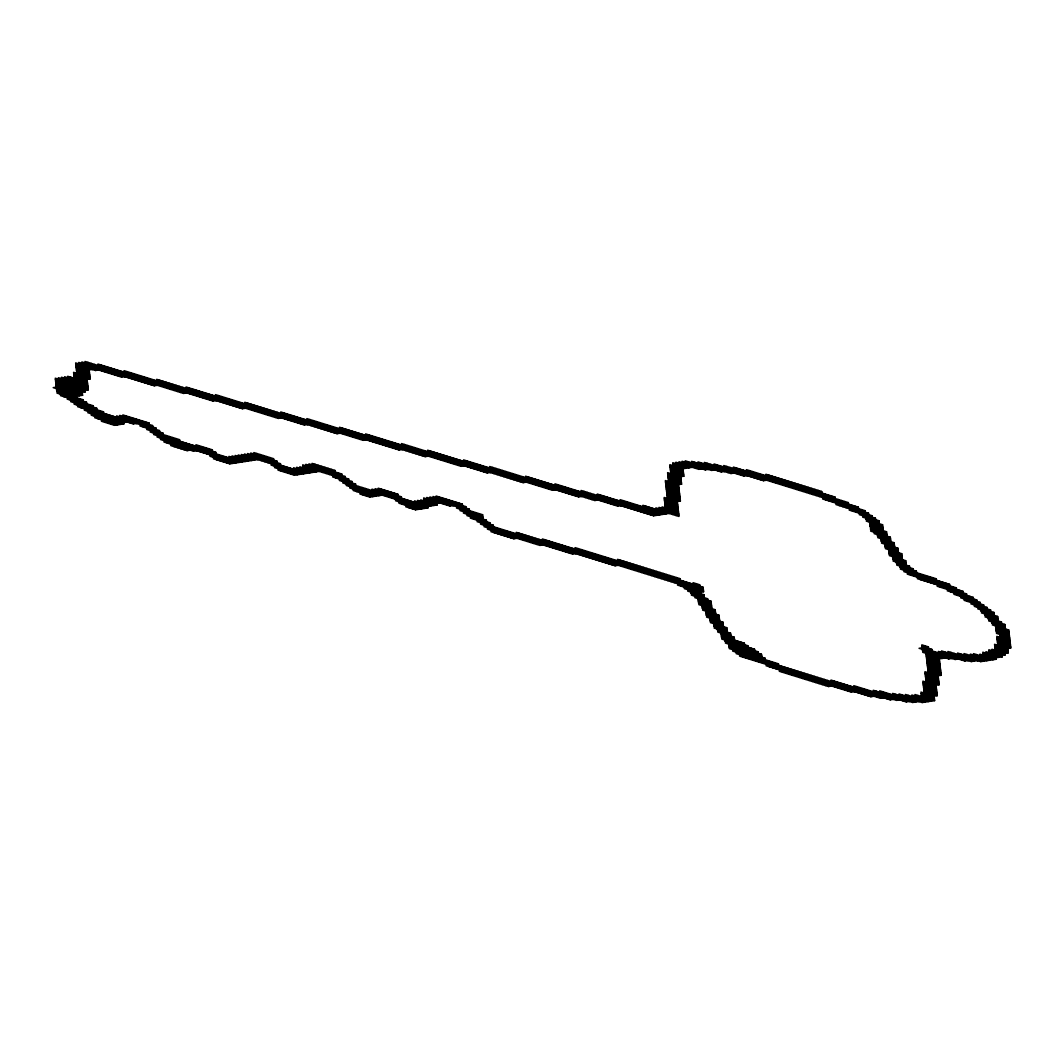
<?xml version="1.0" encoding="UTF-8"?>
<svg xmlns="http://www.w3.org/2000/svg" width="1064" height="1064" viewBox="0 0 1064 1064"><rect width="100%" height="100%" fill="white"/><g stroke="black" fill="none" stroke-linecap="round" stroke-linejoin="round"><path stroke-width="1.5" d="M82.221 392.284L55.966 384.157L90.174 378.904L88.259 362.478L75.823 364.393L95.521 370.485L111.068 368.104L111.76 374.076L127.308 371.682L127.999 377.654L140.435 375.752L141.14 381.723L153.575 379.808L154.267 385.78L169.814 383.399L170.506 389.371L182.942 387.456L183.646 393.427L199.194 391.047L199.886 397.018L212.321 395.103L213.013 401.075L228.56 398.694L229.252 404.666L241.701 402.751L242.393 408.722L257.94 406.342L258.632 412.313L271.067 410.398L271.759 416.37L287.307 413.989L288.012 419.961L300.447 418.046L301.139 424.031L316.686 421.637L317.378 427.608L329.813 425.706L330.505 431.678L346.053 429.284L346.758 435.256L359.193 433.354L359.885 439.326L375.432 436.932L376.124 442.903L388.56 441.001L389.264 446.973L404.812 444.579L405.504 450.551L417.939 448.649L418.631 454.621L434.178 452.227L434.87 458.198L447.319 456.296L448.011 462.268L460.446 460.353L461.138 466.325L476.685 463.944L477.377 469.916L492.925 467.522L493.63 473.493L506.065 471.591L506.757 477.563L519.192 475.648L519.884 481.62L535.431 479.239L536.136 485.211L548.572 483.295L549.263 489.267L564.811 486.886L565.503 492.858L577.938 490.943L578.63 496.915L594.178 494.534L594.882 500.506L610.43 498.125L611.122 504.097L626.669 501.703L627.361 507.674L639.797 505.772L640.488 511.744L677.808 506.012L664.681 501.942L680.229 499.561L667.088 495.492L679.524 493.59L666.397 489.52L678.832 487.618L665.705 483.548L681.253 481.167L668.112 477.098L683.66 474.717L670.533 470.647L710.952 464.449L711.656 470.421L730.303 467.548L731.008 473.52L749.654 470.66L750.359 476.632L762.795 474.73L763.486 480.702L779.034 478.308L779.726 484.28L792.161 482.378L792.866 488.349L805.302 486.434L805.993 492.406L818.429 490.504L819.12 496.476L828.457 495.039L829.149 501.011L838.472 499.575L839.177 505.546L848.5 504.123M136.498 423.472L135.966 418.99L107.983 423.286L106.945 414.322L94.51 416.237L93.286 405.783L80.851 407.698L79.813 398.734L70.477 400.17L67.71 376.284L87.408 382.375L53.2 387.629L79.468 395.755L75.65 362.904L121.615 377.122L137.163 374.728L137.855 380.699L150.29 378.797L150.982 384.769L166.529 382.375L167.221 388.347L179.67 386.445L180.361 392.417L195.909 390.023L196.601 396.007L209.036 394.092L209.728 400.064L225.275 397.683L225.98 403.655L238.416 401.74L239.107 407.712L254.655 405.331L255.347 411.303L267.782 409.387L268.474 415.359L284.022 412.978L284.726 418.95L297.162 417.035L297.853 423.007L313.401 420.626L314.093 426.598L326.528 424.682L327.233 430.654L342.781 428.273L343.473 434.245L355.908 432.33L356.6 438.302L372.147 435.921L372.839 441.893L385.288 439.977L385.979 445.949L398.415 444.047L399.106 450.019L414.654 447.625L415.346 453.597L430.893 451.216L431.598 457.188L444.034 455.272L444.725 461.244L457.161 459.342L457.853 465.314L473.4 462.92L474.105 468.892L486.541 466.99L487.232 472.961L502.78 470.567L503.472 476.552L515.907 474.637L516.599 480.609L532.146 478.215L532.851 484.2L545.287 482.285L545.978 488.256L561.526 485.876L562.218 491.847L574.653 489.932L575.358 495.904L590.906 493.523L591.597 499.495L607.145 497.101L607.837 503.073L623.384 500.692L624.076 506.663L636.511 504.748L637.216 510.72L652.764 508.339L653.629 515.801L678.5 511.983L662.087 506.903L662.952 514.364L597.29 494.055L597.981 500.027M56.485 388.639L87.581 383.865L64.598 376.749L67.032 397.657L82.58 395.276L78.763 362.425L154.267 385.78M96.917 409.786L87.594 411.223L86.556 402.259L57.004 393.121L88.099 388.347L55.275 378.186L56.831 391.618L87.926 386.857L58.374 377.707L60.289 394.132L88.272 389.836L84.974 361.467L213.013 401.075M183.646 393.427L81.862 361.946L85.333 391.805L60.462 395.622L93.286 405.783M76.528 397.723L67.205 399.146L96.744 408.297L97.968 418.751L113.516 416.357L114.553 425.321L123.876 423.884L122.839 414.92L149.106 423.046L149.971 430.521L156.195 429.563M93.459 407.273L84.136 408.709L83.098 399.745L70.663 401.66L103.487 411.821L104.698 422.275L132.694 417.979L133.386 423.951L145.821 422.036L146.513 428.007L152.737 427.05M83.271 401.248L73.935 402.671L70.995 377.294L55.448 379.675L88.272 389.836M86.556 402.259L74.108 404.174L159.467 430.574L160.345 438.049L169.668 436.612L170.533 444.074L182.981 442.172L183.846 449.633L202.506 446.774L203.197 452.745L212.521 451.309M86.729 403.748L77.393 405.185L73.576 372.334L89.988 377.414L55.794 382.668L85.333 391.805M96.744 408.297L84.309 410.199L123.703 422.395M103.487 411.821L91.052 413.723L90.014 404.772L77.566 406.674L133.386 423.951M103.66 413.311L91.225 415.226L120.764 424.363L119.727 415.399L152.564 425.56L153.429 433.021L159.64 432.077M149.106 423.046L139.77 424.483L139.251 420.001L111.268 424.297L110.23 415.346L94.683 417.726L117.665 424.842L116.614 415.878L156.022 428.074L156.887 435.535L163.098 434.578M149.279 424.549L139.943 425.972L162.925 433.088L163.803 440.549L176.238 438.647L177.276 447.598L192.823 445.218L193.515 451.189L209.063 448.795L209.754 454.767L215.979 453.823M152.564 425.56L143.228 426.997L142.536 421.025L130.101 422.927L129.409 416.955L101.413 421.251L114.553 425.321M156.022 428.074L146.686 429.497L179.523 439.658L180.561 448.622L199.221 445.75L199.912 451.721L212.348 449.819L213.212 457.281L222.549 455.844L223.24 461.816L263.659 455.618L264.351 461.59L273.687 460.153M159.467 430.574L150.144 432.011L215.806 452.32L216.67 459.794L257.102 453.583L257.794 459.555M162.925 433.088L153.602 434.524L242.246 461.949L241.382 454.474L303.759 473.773L302.708 464.822L348.673 479.039L349.537 486.501L355.762 485.543M124.714 376.643L124.023 370.671L278.329 418.405L293.877 416.024L294.568 421.996L310.116 419.602L310.808 425.573L323.257 423.672L323.948 429.643L336.384 427.728L337.075 433.7L352.623 431.319L353.315 437.291L368.862 434.897L369.567 440.868L382.003 438.967L382.694 444.938L395.13 443.023L395.821 448.995L411.369 446.614L412.074 452.586L424.509 450.671L425.201 456.642L440.749 454.262L441.44 460.233L453.876 458.318L454.567 464.303L470.115 461.909L470.82 467.881L483.256 465.966L483.947 471.951L499.495 469.557L500.186 475.528L512.622 473.626L513.327 479.598L528.875 477.204L529.566 483.176L542.002 481.274L542.693 487.246L558.241 484.852L558.933 490.823L571.381 488.921L572.073 494.893L587.621 492.499L588.312 498.471L603.86 496.09L604.552 502.062L616.987 500.147L617.692 506.118L633.24 503.738L633.931 509.709L649.479 507.315L650.343 514.79L678.327 510.494L665.2 506.424L677.635 504.522L664.508 500.452L680.056 498.072L666.915 494.002L679.351 492.1L666.224 488.03L678.659 486.128L665.532 482.059L681.08 479.678L667.939 475.608L683.487 473.227L670.36 469.158L707.68 463.425L708.371 469.397M179.523 439.658L163.976 442.039L193.515 451.189M179.696 441.148L167.248 443.063L166.383 435.602L157.06 437.025L239.134 462.414L238.27 454.953L254.682 460.034L253.817 452.572L273.514 458.664L274.379 466.125L280.603 465.168M157.379 385.301L156.687 379.329L304.424 425.041L319.971 422.647L320.663 428.619L333.099 426.717L333.79 432.689L349.338 430.295L350.043 436.28L362.478 434.365L363.17 440.336L378.718 437.956L379.409 443.927L391.845 442.012L392.536 447.984L408.084 445.603L408.789 451.575L421.224 449.66L421.916 455.631L437.464 453.251L438.155 459.222L450.591 457.307L451.296 463.279L466.843 460.898L467.535 466.87L479.97 464.955L480.662 470.926L496.21 468.546L496.901 474.517L509.35 472.602L510.042 478.574L522.477 476.672L523.169 482.644L538.716 480.25L539.408 486.221L551.857 484.32L552.548 490.291L568.096 487.897L568.788 493.869L584.336 491.488L585.027 497.46L600.575 495.066L601.266 501.038L613.715 499.136L614.407 505.107L629.955 502.713L630.646 508.698L646.194 506.304L647.058 513.766L678.154 508.991L665.027 504.935L677.462 503.019L664.335 498.963L679.883 496.569L666.742 492.512L679.178 490.597L666.051 486.541L681.598 484.147L678.992 461.749L705.259 469.876L727.031 466.537L727.723 472.509L743.271 470.128L743.962 476.1L759.51 473.706L760.201 479.678L775.749 477.297L776.441 483.269L788.889 481.354L789.581 487.325L802.017 485.423L802.708 491.395L815.144 489.48L815.849 495.452L825.172 494.029L825.864 500L835.2 498.564M187.131 450.644L186.253 443.183L170.706 445.563L187.131 450.644L205.778 447.784L206.483 453.756L215.806 452.32M335.2 471.99L325.863 473.413L325.172 467.442L287.865 473.174L287.16 467.202L277.837 468.639L276.973 461.164L267.636 462.601L266.944 456.629L226.526 462.84L225.834 456.868L213.385 458.77L229.811 463.851L270.229 457.64L270.921 463.625L277.145 462.667M273.514 458.664L261.079 460.566L260.374 454.594L219.955 460.805L219.264 454.833L209.927 456.27L232.91 463.372L232.045 455.911L248.457 460.991L247.593 453.517L280.43 463.678L281.295 471.139L318.602 465.42L319.306 471.392M280.43 463.678L271.094 465.114L300.647 474.251L299.782 466.79L316.194 471.871L315.33 464.396L302.881 466.311L352.131 481.54L352.995 489.014L362.332 487.578L363.196 495.039L388.067 491.222L388.772 497.194L398.096 495.771M345.388 478.015L339.177 478.973L338.485 473.001L329.148 474.438L328.457 468.466L291.137 474.198L290.445 468.213L278.01 470.128L294.422 475.209L331.742 469.477L332.433 475.448L341.757 474.012L342.635 481.487L348.846 480.529M335.027 470.488L322.592 472.403L321.887 466.431L284.58 472.163L283.889 466.192L274.552 467.615L297.534 474.73L296.67 467.269L313.082 472.336L312.045 463.385L335.027 470.488L335.892 477.962L345.215 476.526L346.093 483.987L352.304 483.043M341.93 475.515L332.606 476.938L355.589 484.053L356.453 491.515L368.889 489.613L369.767 497.074L394.638 493.257L395.329 499.229L401.554 498.271M348.673 479.039L339.35 480.463L427.994 507.887L426.77 497.447L482.591 514.71L483.801 525.164L490.025 524.206M352.131 481.54L342.808 482.976L424.882 508.366L423.672 497.912L449.926 506.038L462.375 504.137L463.239 511.598L469.45 510.64M355.589 484.053L346.266 485.49L379.09 495.638L378.225 488.177L397.923 494.268L398.787 501.743L408.124 500.306L408.988 507.767L452.519 501.091L453.038 505.56M397.923 494.268L385.487 496.183L384.796 490.211L359.911 494.029L369.767 497.074M462.547 505.626L456.323 506.584L455.804 502.102L443.369 504.017L442.664 498.045L402.245 504.243L401.381 496.782L392.044 498.218L391.353 492.246L366.482 496.063L365.617 488.589L353.168 490.504L372.866 496.595L372.001 489.134L427.821 506.398M462.375 504.137L436.107 496.01L437.144 504.961L412.273 508.792L411.396 501.317L398.96 503.232L418.657 509.324L417.62 500.359L434.032 505.44L432.995 496.489L465.819 506.637L466.697 514.112L476.02 512.675L476.885 520.136L483.109 519.192M449.926 506.038L449.234 500.067L405.703 506.757L415.558 509.802L427.994 507.887M721.326 471.977L685.216 460.805L686.081 468.266L672.953 464.197L688.501 461.816L689.193 467.788L672.781 462.707L679.018 516.466L642.909 505.294L643.773 512.755L677.981 507.501L664.854 503.445L680.401 501.051L675.879 462.228L698.862 469.344L720.634 466.005L721.326 471.977L739.985 469.104L740.677 475.076L756.225 472.695L756.916 478.667L772.464 476.273L773.169 482.245L785.604 480.343L786.296 486.315L798.731 484.399L799.423 490.371L811.872 488.469L812.564 494.441L821.887 493.004M465.819 506.637L456.496 508.073L482.763 516.2L470.328 518.115L493.31 525.217L494.175 532.692L506.61 530.776L507.302 536.748L522.85 534.367L523.541 540.339L535.99 538.424L536.682 544.396L552.229 542.015L552.921 547.987L565.356 546.071L566.048 552.043L581.596 549.662L582.301 555.634L594.736 553.719L595.428 559.691L607.863 557.789L608.555 563.76L624.103 561.366L624.794 567.338L637.243 565.436L637.934 571.408L650.37 569.493L651.062 575.464L663.497 573.562L664.202 579.534L676.638 577.619L677.329 583.591L686.652 582.154L687.53 589.629L703.078 587.235L703.597 591.717L691.161 593.632L689.938 583.178L677.502 585.08L700.484 592.196M465.992 508.14L459.781 509.084L459.089 503.112L446.654 505.028L445.949 499.056L405.53 505.267L404.839 499.295L395.502 500.718L421.77 508.845L420.732 499.894L437.144 504.961M482.591 514.71L470.155 516.612L469.277 509.151L459.954 510.587L482.936 517.689L473.6 519.126L472.735 511.664L463.412 513.087L486.394 520.203L487.259 527.664L493.483 526.707M711.656 470.421L682.104 461.271L683.846 476.207L668.298 478.601L681.426 482.657L665.878 485.051L679.005 489.108L666.569 491.023L679.697 495.079L667.261 496.994L680.401 501.051M486.394 520.203L477.058 521.639L703.597 591.717M486.567 521.692L480.343 522.65L479.305 513.686L466.87 515.601L489.852 522.717L490.717 530.178L500.04 528.742L500.732 534.713L513.181 532.811L513.872 538.783L529.42 536.389L530.111 542.361L545.659 539.98L546.351 545.952L558.786 544.037L559.491 550.008L571.927 548.106L572.618 554.078L588.166 551.684L588.858 557.656L601.293 555.754L601.998 561.726L614.433 559.81L615.125 565.782L630.673 563.401L631.364 569.373L643.8 567.458L644.505 573.429L656.94 571.528L657.632 577.499L670.067 575.584L670.759 581.556L680.096 580.133M489.852 522.717L480.516 524.14L615.125 565.782M493.31 525.217L483.974 526.653L572.618 554.078M868.716 514.697L862.505 515.641L861.8 509.669L852.477 511.106L851.785 505.134L842.449 506.57L841.757 500.599L832.434 502.022L831.742 496.05L822.406 497.487L821.714 491.515L809.278 493.43L808.587 487.445L796.138 489.36L795.446 483.389L783.011 485.304L782.319 479.332L769.884 481.234L769.192 475.262L753.644 477.656L752.94 471.671L737.392 474.065L736.7 468.094L718.04 470.953L717.349 464.981L695.59 468.32L694.885 462.348L670.014 466.178L683.141 470.235L670.706 472.15L683.846 476.207M887.044 536.189L877.72 537.626L894.132 542.707L896.553 563.614L905.89 562.178L892.749 558.121L902.086 556.685L888.945 552.615L898.282 551.192L885.142 547.122L882.548 524.725L866.136 519.644L865.085 510.693L855.762 512.117L855.07 506.145L845.734 507.581L845.042 501.609L835.719 503.046L835.014 497.074L822.578 498.976L868.543 513.194L870.113 526.64L886.525 531.721L889.132 554.118L902.259 558.174L892.935 559.611L890.329 537.214L870.631 531.122L883.067 529.207L869.94 525.151L879.263 523.714M539.967 545.406L539.262 539.435L526.826 541.35L526.135 535.378L510.587 537.759L509.895 531.787L497.46 533.702L496.755 527.731L487.432 529.167L539.967 545.406L555.514 543.026L556.206 548.997L568.642 547.082L569.333 553.067L584.881 550.673L585.572 556.645L598.021 554.73L598.713 560.715L611.148 558.799L611.84 564.771L627.388 562.391L628.079 568.362L640.528 566.447L641.22 572.419L653.655 570.504L654.347 576.489L666.782 574.573L667.474 580.545L679.923 578.63L680.787 586.104L696.335 583.71L698.596 603.128L711.723 607.185L702.4 608.621L699.62 584.735L693.05 582.7L694.606 596.133L703.942 594.71L706.376 615.604L719.503 619.674L710.18 621.097L707.573 598.713L691.161 593.632M865.258 512.183L859.047 513.141L858.355 507.169L849.019 508.592L848.327 502.62L835.892 504.536L872.001 515.707L873.916 532.133L883.24 530.697M858.528 508.659L849.192 510.095L875.459 518.221L877.547 536.136L890.674 540.193L881.338 541.629L878.917 520.722L859.22 514.63L868.543 513.194M872.001 515.707L862.678 517.144L879.09 522.225L869.754 523.648L882.894 527.717L870.458 529.619L886.871 534.7L877.547 536.136M865.95 518.155L872.174 517.197M866.136 519.644L875.459 518.221M875.632 519.711L866.309 521.147L882.721 526.215L870.286 528.13L886.698 533.21L877.361 534.647M869.581 522.158L878.917 520.722M870.113 526.64L882.548 524.725M886.525 531.721L874.089 533.623L890.501 538.703L881.165 540.14L894.305 544.196L884.969 545.633L898.109 549.689L888.773 551.125L901.913 555.195L892.576 556.618M880.992 538.65L890.329 537.214M890.847 541.696L881.524 543.119L897.936 548.199L900.184 567.617L936.307 578.789L936.998 584.761L946.322 583.325L947.013 589.296L956.35 587.86L957.214 595.335L966.551 593.898L967.415 601.36L976.739 599.936L977.603 607.398L983.828 606.44M884.796 544.143L894.132 542.707M885.142 547.122L894.478 545.699L881.338 541.629M894.651 547.189L885.328 548.612L901.74 553.692L903.642 570.118L912.979 568.695L913.843 576.156L923.166 574.72L923.871 580.691L936.307 578.789M888.6 549.636L897.936 548.199M889.132 554.118L898.455 552.682M699.62 584.735L684.072 587.115L683.381 581.144L674.044 582.58L673.352 576.608L660.917 578.51L660.225 572.538L647.777 574.454L647.085 568.482L634.649 570.384L633.958 564.412L621.522 566.327L620.817 560.356L605.27 562.736L604.578 556.765L592.143 558.68L591.451 552.708L579.016 554.61L578.311 548.638L562.763 551.032L562.071 545.061L549.636 546.962L548.944 540.991L533.397 543.385L532.705 537.413L520.269 539.315L519.564 533.343L504.017 535.737L503.325 529.766L490.89 531.668L513.872 538.783M901.74 553.692L889.304 555.608L905.717 560.688L907.1 572.632L916.437 571.195L917.128 577.167L926.451 575.744L927.143 581.715L936.48 580.279M699.793 586.224L684.245 588.605L703.942 594.71M690.988 592.129L703.424 590.227L516.279 532.332L516.984 538.304M902.432 559.664L893.108 561.1L909.521 566.181L910.558 575.145L919.881 573.709L920.586 579.681L933.022 577.765L933.713 583.737L943.037 582.314L943.741 588.286L953.065 586.849L953.756 592.821L963.093 591.385L963.957 598.859L973.281 597.423L974.145 604.884L980.37 603.94M896.38 562.111L905.717 560.688M700.657 593.685L691.334 595.122L711.031 601.213L713.984 626.603L727.111 630.659L717.788 632.096L734.2 637.176L735.929 652.099L754.589 649.24L755.972 661.183L765.309 659.747M900.011 566.115L906.235 565.17M698.064 598.646L704.288 597.689M900.184 567.617L909.521 566.181M707.573 598.713L698.237 600.136L711.377 604.206L702.041 605.629M909.693 567.671L900.357 569.107L949.607 584.336L950.471 591.81L959.808 590.374L960.499 596.345L966.724 595.388M707.746 600.202L698.41 601.626L711.55 605.695L702.213 607.132L715.354 611.188L706.017 612.625L719.158 616.681L709.821 618.118M698.596 603.128L711.031 601.213M913.151 570.184L903.815 571.621L956.35 587.86M916.609 572.685L907.273 574.121L963.093 591.385M711.896 608.674L702.572 610.111L718.985 615.192L721.591 637.589L747.846 645.715L749.415 659.148L761.851 657.246M705.844 611.135L715.181 609.699L717.601 630.606L730.742 634.663L721.405 636.099L744.388 643.201L746.13 658.137L761.678 655.743L728.84 645.595L744.388 643.201M706.376 615.604L715.7 614.181M718.985 615.192L706.549 617.107L722.961 622.174L725.209 641.592L758.047 651.753L759.257 662.194L768.594 660.771L769.285 666.742L778.609 665.306M949.607 584.336L937.171 586.251L973.281 597.423M719.676 621.163L710.353 622.6L726.765 627.68L729.013 647.085L765.136 658.257L765.827 664.229L775.151 662.792L775.856 668.777L785.179 667.341L785.87 673.312L798.306 671.397L799.011 677.369L811.446 675.467L812.138 681.439L824.573 679.524L825.265 685.495L840.813 683.115L841.504 689.086L857.052 686.692L857.757 692.664L870.192 690.762L870.884 696.734L889.544 693.874L890.236 699.846L918.219 695.55L918.91 701.522M949.78 585.838L940.456 587.262L939.765 581.29L930.428 582.726L929.736 576.755L917.301 578.67L966.551 593.898M713.625 623.61L722.961 622.174M713.984 626.603L723.307 625.167L710.18 621.097M956.523 589.363L947.199 590.786L976.739 599.936M723.48 626.656L714.157 628.093L730.569 633.173L732.471 649.599L748.019 647.205M717.429 629.103L726.765 627.68M717.601 630.606L726.938 629.17L713.798 625.1L723.134 623.677L710.007 619.607L719.331 618.184L706.203 614.114L715.527 612.678L702.4 608.621M963.266 592.887L953.929 594.311L980.197 602.437L981.234 611.401L997.66 616.482L1002.341 656.794L971.246 661.569L938.408 651.407L941.188 675.294L925.64 677.688L938.781 681.745L923.233 684.139L936.36 688.195L923.924 690.11L937.052 694.167L896.633 700.378L830.971 680.069L831.662 686.041M721.059 633.107L727.284 632.149M730.569 633.173L721.232 634.596L734.373 638.666L725.036 640.102M721.591 637.589L730.915 636.152M973.454 598.912L964.13 600.349L987.113 607.464L988.496 619.408L1004.908 624.488L1008.207 652.857L961.563 660.013L960.872 654.041L926.664 659.294L939.805 663.351L927.369 665.266L940.496 669.322L928.061 671.238L941.188 675.294M734.2 637.176L721.764 639.078L754.589 649.24M976.912 601.426L970.701 602.384L969.996 596.412L960.672 597.835L983.655 604.951L984.865 615.404L998.005 619.461L988.669 620.897L1005.081 625.978L995.758 627.401L1008.885 631.471L996.449 633.386L1009.59 637.442L997.141 639.358L1010.281 643.414L994.734 645.808L1007.861 649.865L982.99 653.682L996.117 657.752M725.209 641.592L734.546 640.156M980.197 602.437L970.873 603.873L990.571 609.965L992.127 623.411L1005.267 627.467L995.931 628.904L1009.071 632.96L999.734 634.397M728.667 644.106L741.116 642.191L742.845 657.126L761.505 654.254L762.542 663.218L771.879 661.781L772.57 667.753L781.894 666.317L782.585 672.302L795.021 670.387L795.726 676.358L808.161 674.443L808.853 680.415L821.288 678.513L821.98 684.485L837.528 682.091L838.233 688.076L850.668 686.16L851.36 692.132L866.907 689.751L867.599 695.723L886.259 692.85L886.95 698.822L908.723 695.484L909.414 701.455M983.655 604.951L974.331 606.387L994.029 612.478L996.276 631.883L1009.417 635.953L996.968 637.855L1010.108 641.924L997.673 643.826L1010.8 647.896L1008.712 629.981L992.3 624.901L1001.636 623.464M729.013 647.085L744.561 644.704M987.113 607.464L977.776 608.887L994.202 613.968L984.865 615.404M747.846 645.715L729.186 648.575L778.436 663.816L779.127 669.788L788.464 668.352L789.156 674.323L801.591 672.421L802.283 678.393L814.731 676.478L815.423 682.45L827.859 680.548L828.55 686.519L844.098 684.125L844.789 690.097L860.337 687.716L861.042 693.688L876.59 691.294L877.281 697.266L895.928 694.406L896.633 700.378M981.061 609.911L987.286 608.954M981.234 611.401L990.571 609.965M990.744 611.454L981.407 612.891L997.833 617.971L988.496 619.408M984.692 613.915L994.029 612.478M754.762 650.729L736.102 653.602L880.566 698.29L902.325 694.952L903.017 700.923L937.224 695.67L931.851 649.373L921.996 646.327L925.108 645.848L931.532 701.096L911.835 695.005L912.699 702.466L934.458 699.128L921.331 695.071L936.879 692.677L923.751 688.621L936.187 686.706L923.047 682.649L938.594 680.255L925.467 676.199L941.015 673.805L927.888 669.748L940.323 667.833L927.183 663.776L939.632 661.861L926.491 657.805L954.488 653.509L955.179 659.481L1008.034 651.354L994.906 647.298L1010.454 644.904L997.327 640.847L1009.763 638.932L999.907 635.886L1009.244 634.463L996.104 630.393L1005.44 628.957M758.047 651.753L739.387 654.613L737.831 641.18L725.395 643.082L761.505 654.254M994.375 615.457L985.038 616.894L1001.463 621.975L1005.281 654.826L964.849 661.023L922.169 647.83M758.22 653.243L739.56 656.102L870.884 696.734M988.323 617.905L997.66 616.482M991.954 621.908L998.178 620.964M765.136 658.257L752.7 660.172L751.304 648.229L732.644 651.088L890.236 699.846M992.127 623.411L1001.463 621.975M995.585 625.911L1004.908 624.488M778.436 663.816L766 665.718L851.36 692.132M996.276 631.883L1008.712 629.981M893.348 699.367L892.656 693.396L922.195 702.533L934.631 700.617L928.393 646.872L919.057 648.308L955.179 659.481M922.342 649.319L928.566 648.362M928.393 646.872L921.823 644.837L922.515 650.809L931.851 649.373M932.024 650.875L922.688 652.298L942.385 658.403L941.52 650.929L974.358 661.09L973.48 653.629L993.178 659.72L991.967 649.266L1005.108 653.323M925.973 653.323L935.309 651.886L939.126 684.737L923.579 687.118L936.706 691.188L921.158 693.568L934.285 697.638L906.302 701.934L853.78 685.682L854.472 691.653M1010.8 647.896L989.028 651.235L1002.168 655.304M922.515 650.809L948.782 658.935L976.765 654.639L977.457 660.611M948.782 658.935L947.918 651.474L980.742 661.622L996.29 659.241L994.561 644.305L1007.688 648.375M821.714 491.515L765.907 474.251L766.599 480.223M835.014 497.074L746.383 469.65L747.074 475.621M848.327 502.62L733.415 467.083L734.107 473.054M858.355 507.169L723.746 465.527L724.438 471.498M865.085 510.693L714.064 463.971L714.755 469.942M763.486 480.702L704.395 462.414L705.259 469.876M743.962 476.1L697.997 461.882L698.862 469.344M731.008 473.52L691.613 461.337L692.305 467.309M682.968 468.745L669.841 464.675L675.746 515.442L678.845 514.963L655.863 507.861L656.741 515.322L554.956 483.841L555.661 489.812M680.734 476.685L667.594 472.629L672.461 514.431L678.672 513.473L658.975 507.382L659.84 514.843L581.05 490.464L581.742 496.449M681.598 484.147L668.471 480.09L680.907 478.175L667.766 474.118L683.314 471.724L670.187 467.668L701.282 462.893L701.974 468.865M678.486 484.625L665.359 480.569L669.176 513.42M892.935 559.611L906.062 563.667L896.726 565.104L916.437 571.195M896.553 563.614L912.979 568.695M677.289 501.53L664.149 497.473L666.064 513.899L620.099 499.668L620.791 505.639M653.629 515.801L525.589 476.193L526.281 482.165M617.692 506.118L489.653 466.511L490.344 472.483M594.882 500.506L463.558 459.874L464.25 465.846M578.63 496.915L427.622 450.192L428.313 456.177M552.548 490.291L401.527 443.568L402.219 449.54M523.169 482.644L365.59 433.886L366.282 439.858M487.232 472.961L339.496 427.249L340.187 433.221M461.138 466.325L306.831 418.591L307.536 424.563M425.201 456.642L280.75 411.954L281.441 417.926M399.106 450.019L244.8 402.272L245.505 408.257M363.17 440.336L215.433 394.624L216.125 400.596M337.075 433.7L186.054 386.977L186.745 392.949M242.393 408.722L97.928 364.034L98.633 370.006M1008.207 652.857L995.079 648.787L1010.627 646.407L997.5 642.337L1009.936 640.435L996.795 636.365L999.229 657.273L982.817 652.192L983.854 661.156L957.587 653.03L958.278 659.002M89.123 369.953L75.996 365.883L91.544 363.502L92.236 369.474M1005.281 654.826L988.855 649.745L990.079 660.199L970.381 654.107L971.246 661.569M1002.341 656.794L985.929 651.713L986.966 660.678L963.984 653.562L964.849 661.023M90.174 378.904L73.749 373.823L89.296 371.442L76.169 367.373L94.829 364.513L95.521 370.485M996.29 659.241L979.878 654.161L980.742 661.622M87.062 379.382L73.921 375.326L89.469 372.932L76.342 368.876L101.213 365.058L101.918 371.03L114.353 369.115L115.045 375.087L130.593 372.706L131.284 378.678L143.72 376.762L144.411 382.734L159.959 380.353L160.664 386.325L173.1 384.41L173.791 390.382L189.339 388.001L190.03 393.973L202.466 392.057L203.171 398.029L218.719 395.648L219.41 401.62L231.846 399.705L232.537 405.677L248.085 403.296L248.777 409.268L261.225 407.352L261.917 413.324L274.352 411.422L275.044 417.394L290.592 415L291.283 420.972L303.732 419.07L304.424 425.041M85.16 390.315L55.621 381.178L89.815 375.924L76.688 371.855L107.783 367.08L108.475 373.052L120.91 371.15L121.615 377.122M469.277 509.151L429.883 496.968L430.92 505.919L414.508 500.838L415.558 509.802M341.757 474.012L308.932 463.864L309.97 472.815L293.558 467.748L294.422 475.209M436.972 503.472L423.844 499.415L439.392 497.021L440.084 502.993M679.923 578.63L617.546 559.332L618.237 565.303M939.286 658.882L926.146 654.812L944.805 651.953L945.497 657.924M56.312 387.15L82.58 395.276M345.215 476.526L305.82 464.343L306.858 473.294L244.481 453.996L245.358 461.47L228.933 456.389L229.811 463.851M703.078 587.235L575.039 547.628L575.73 553.599M76.355 396.22L56.658 390.129L87.753 385.354L61.486 377.228L63.747 396.646L82.407 393.773L56.139 385.647L87.235 380.872L74.094 376.816L89.642 374.422L76.515 370.365L104.498 366.069L105.19 372.041L117.639 370.126L118.33 376.097L133.878 373.717L134.569 379.688L147.005 377.773L147.697 383.758L163.244 381.364L163.949 387.336L176.385 385.434L177.076 391.406L192.624 389.012L193.316 394.983L205.751 393.082L206.443 399.053L221.99 396.659L222.695 402.631L235.131 400.729L235.822 406.701L251.37 404.307L252.062 410.278L264.497 408.377L265.202 414.348L277.637 412.433L278.329 418.405M401.381 496.782L375.113 488.655L375.978 496.117L349.724 487.99L359.047 486.567L359.738 492.539L381.511 489.187L382.202 495.172M56.831 391.618L83.098 399.745M276.973 461.164L250.705 453.038L251.57 460.513L235.157 455.432L236.022 462.893L160.518 439.538L172.953 437.623L173.991 446.587L189.538 444.193L190.23 450.165M212.348 449.819L195.936 444.739L196.627 450.71M123.876 423.884L87.767 412.712L100.202 410.797L101.24 419.761L126.124 415.944L126.816 421.916M938.076 675.773L924.949 671.716L928.42 701.575L905.437 694.473L906.302 701.934M715.181 609.699L698.769 604.618L711.204 602.703L694.792 597.636L704.115 596.199L687.703 591.119L703.251 588.738L542.374 538.956L543.066 544.941M939.126 684.737L925.986 680.667L938.421 678.766L925.294 674.696L940.842 672.315L927.715 668.245L940.15 666.343L927.01 662.274L939.459 660.372L926.318 656.302L951.203 652.485L951.894 658.456M936.014 685.216L922.874 681.146L925.308 702.054L899.04 693.928L899.732 699.899M937.224 695.67L924.097 691.6L936.533 689.698L923.406 685.628L938.953 683.248L925.813 679.178L938.249 677.276L925.121 673.206L940.669 670.825L927.542 666.756L939.978 664.854L926.837 660.784L967.269 654.573L967.961 660.558M934.112 696.149L920.985 692.079L922.195 702.533M934.631 700.617L914.934 694.526L915.811 702.001L879.689 690.815L880.566 698.29M912.699 702.466L873.305 690.283L873.996 696.255M828.55 686.519L779.3 671.278L791.749 669.376L792.441 675.347L804.876 673.432L805.568 679.404L818.003 677.502L818.708 683.474L834.256 681.08L834.947 687.051L847.383 685.149L848.075 691.121L863.622 688.727L864.314 694.699L882.974 691.839L883.665 697.811"/></g></svg>
